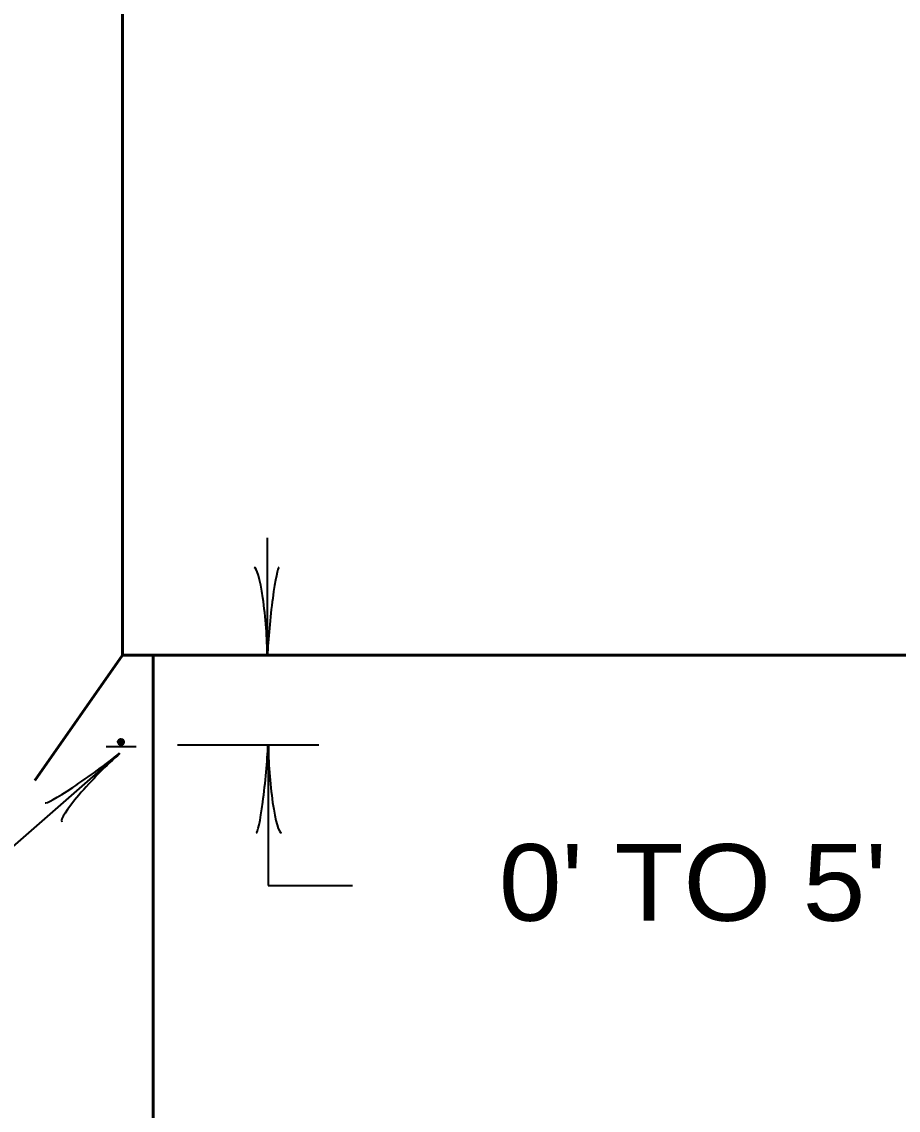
# Model space of a CAD drawing. Extents: x -1843 to -987, y 1073 to 1617.
# Drawn here: x -1478.76 to -1444.49, y 1345.62 to 1388.2 of the extents above; entities that cross this region are included whole.
import ezdxf
from ezdxf.enums import TextEntityAlignment as Align

# ---------------------------------------------------------------- set-up
doc = ezdxf.new("R2010")
doc.units = 0
doc.header["$LTSCALE"] = 1.2
doc.layers.add('1', color=7, linetype='Continuous', lineweight=53)

msp = doc.modelspace()

# ---------------------------------------------------------------- linework, layer by layer
at = {"layer": '1'}
for p, q in [((-1474.82, 1461.213), (-1474.82, 1363.413)), ((-1474.82, 1363.413), (-1478.251, 1358.513)), ((-1474.82, 1363.413), (-1435.197, 1363.413)), ((-1473.62, 1303.454), (-1473.62, 1363.413))]:
    msp.add_line(p, q, dxfattribs=at)
at = {"layer": '1', "lineweight": 35}
for p, q in [((-1469.157, 1363.399), (-1469.157, 1368.009)), ((-1472.677, 1359.917), (-1467.15, 1359.917)), ((-1469.127, 1359.917), (-1469.127, 1354.405)), ((-1469.127, 1354.405), (-1465.833, 1354.405))]:
    msp.add_line(p, q, dxfattribs=at)
at = {"layer": '1', "lineweight": 40}
for p, q in [((-1475.455, 1359.841), (-1474.288, 1359.841)), ((-1479.526, 1355.555), (-1474.942, 1359.569))]:
    msp.add_line(p, q, dxfattribs=at)
msp.add_circle((-1474.884, 1360.024), 0.12, dxfattribs=at)
for centre, major_axis, ratio, start_param, end_param in [((-1469.488, 1364.709), (0.187, -2.143), 0.122415, 0.896353, 3.141593), ((-1468.903, 1364.744), (0.211, 2.108), 0.07063, 6.282307, 8.559703), ((-1469.381, 1358.572), (-0.211, -2.108), 0.07063, 6.282307, 8.559703), ((-1468.795, 1358.607), (-0.187, 2.143), 0.122415, 0.896353, 3.141593), ((-1476.12, 1358.874), (1.725, 1.23), 0.07063, 3.140715, 5.41811), ((-1475.708, 1358.457), (1.489, 1.553), 0.122415, 0.896353, 3.141593)]:
    msp.add_ellipse(centre, major_axis=major_axis, ratio=ratio, start_param=start_param, end_param=end_param, dxfattribs=at)
msp.add_spline([(-1474.89, 1359.915), (-1474.875, 1360.133), (-1474.906, 1359.918), (-1474.887, 1360.137), (-1474.921, 1359.926), (-1474.902, 1360.141), (-1474.929, 1359.93), (-1474.925, 1360.137), (-1474.929, 1359.915), (-1474.929, 1360.106), (-1474.933, 1359.926), (-1474.936, 1360.102), (-1474.94, 1359.922), (-1474.936, 1360.122), (-1474.94, 1359.934), (-1474.944, 1360.114), (-1474.948, 1359.949), (-1474.956, 1360.006), (-1474.948, 1360.11), (-1474.959, 1359.98), (-1474.952, 1359.926), (-1474.967, 1360.033), (-1474.952, 1360.095), (-1474.963, 1360.087), (-1474.971, 1360.06), (-1474.975, 1360.03), (-1474.975, 1359.987), (-1474.967, 1359.953), (-1474.967, 1359.961), (-1474.979, 1360.014), (-1474.986, 1360.041), (-1474.975, 1360.072), (-1474.959, 1360.087), (-1474.944, 1360.106), (-1474.979, 1359.995), (-1474.864, 1360.122), (-1474.864, 1360.06), (-1474.879, 1360.026), (-1474.883, 1359.984), (-1474.887, 1359.941), (-1474.883, 1359.922), (-1474.852, 1360.125), (-1474.867, 1359.918), (-1474.841, 1360.125), (-1474.856, 1359.926), (-1474.821, 1360.118), (-1474.848, 1359.926), (-1474.818, 1360.11), (-1474.841, 1359.93), (-1474.829, 1359.957), (-1474.825, 1359.945), (-1474.814, 1359.968), (-1474.821, 1359.945), (-1474.833, 1359.934), (-1474.798, 1359.972), (-1474.791, 1360.045), (-1474.802, 1360.087), (-1474.814, 1359.976), (-1474.81, 1360.033), (-1474.802, 1360.076), (-1474.814, 1359.972), (-1474.825, 1359.991), (-1474.818, 1360.037), (-1474.783, 1360.01), (-1474.825, 1359.995), (-1474.802, 1359.957), (-1474.829, 1359.945), (-1474.844, 1359.938), (-1474.864, 1359.93), (-1474.875, 1359.926), (-1474.894, 1359.926), (-1474.917, 1359.938), (-1474.99, 1360.003), (-1474.994, 1360.022), (-1474.982, 1360.072), (-1474.967, 1360.095), (-1474.962, 1360.111)], degree=3, dxfattribs=at)

# ---------------------------------------------------------------- texts
at = {"layer": '1', "width": 1.1}
msp.add_text("0' TO 5'", height=3, dxfattribs=at).set_placement((-1452.519, 1353.028), align=Align.CENTER)

doc.saveas('drawing.dxf')
